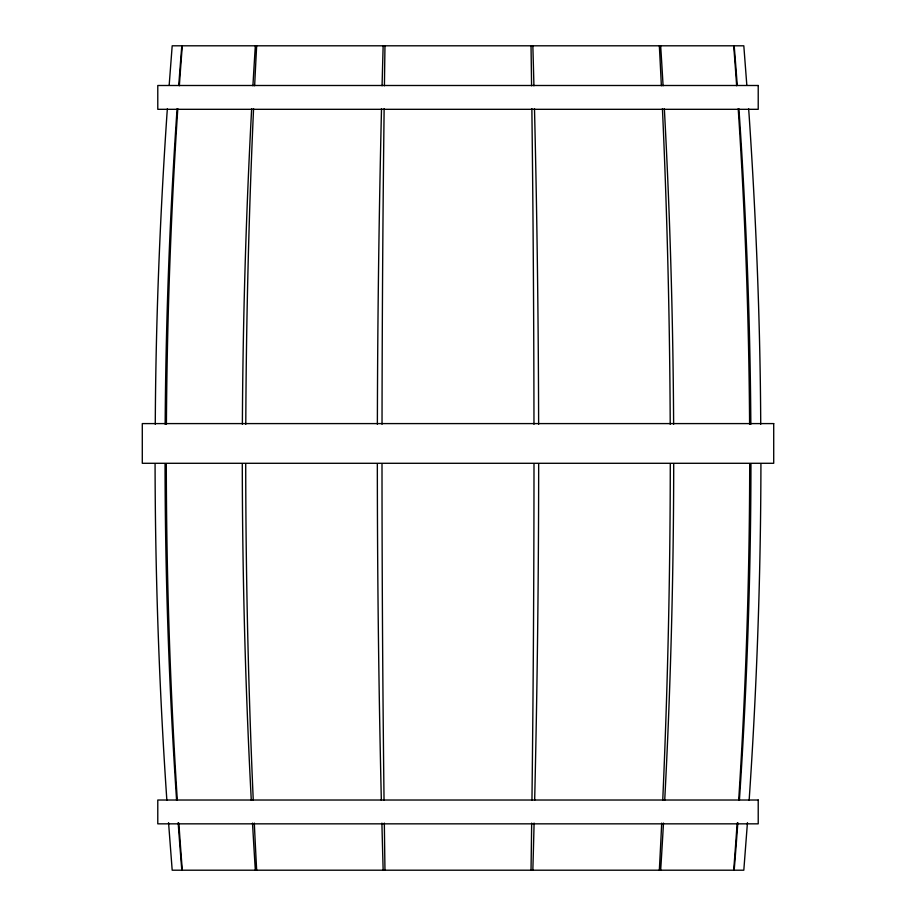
<?xml version="1.0" encoding="UTF-8"?>
<svg xmlns="http://www.w3.org/2000/svg" width="916" height="916" viewBox="0 0 916 916"><rect width="100%" height="100%" fill="white"/><g stroke="black" fill="none" stroke-linecap="round" stroke-linejoin="round"><path stroke-width="1.37" d="M155.273 424.291C155.777 320.886 159.979 217.504 166.952 114.328L167.376 108.729M760.921 463.622C760.772 575.924 756.788 688.225 749.139 800.275M169.197 84.959L172.185 45.8L743.815 45.8L746.803 84.959M747.445 822.648L743.815 870.2L172.185 870.2L168.555 822.648M748.624 108.729L749.048 114.328C756.021 217.504 760.223 320.886 760.727 424.291M166.861 800.275C159.212 688.225 155.228 575.924 155.079 463.622M182.307 870.2A4996.345 4695.038 -90 0 1 178.849 823.095M177.326 800.275A4996.345 4695.038 -90 0 1 166.3 463.622M166.403 424.291A4996.345 4695.038 -90 0 1 177.796 108.615M179.341 85.761A4996.345 4695.038 -90 0 1 182.307 45.8M255.335 870.2A4996.345 3827.426 90 0 1 252.518 823.095M251.282 800.24A4996.345 3827.426 90 0 1 242.293 463.622M242.374 424.291A4996.345 3827.426 90 0 1 251.66 108.615M252.919 85.761A4996.345 3827.426 90 0 1 255.335 45.8M256.663 870.2A4996.345 3211.588 -90 0 1 254.304 823.095M253.263 800.24A4996.345 3211.588 -90 0 1 245.717 463.622M245.786 424.291A4996.345 3211.588 -90 0 1 253.572 108.615M254.637 85.761A4996.345 3211.588 -90 0 1 256.663 45.8M383.151 870.2A4996.345 1708.855 90 0 1 381.903 823.095M381.342 800.24A4996.345 1708.855 90 0 1 377.335 463.622M377.369 424.291A4996.345 1708.855 90 0 1 381.514 108.615M382.075 85.761A4996.345 1708.855 90 0 1 383.151 45.8M181.815 870.2A4996.345 4920.443 90 0 1 178.162 822.66M176.605 800.275A4996.345 4920.443 90 0 1 165.052 463.622M165.155 424.291A4996.345 4920.443 90 0 1 177.086 108.729M178.78 84.948A4996.345 4920.443 90 0 1 181.815 45.8M734.185 45.8A4996.345 4920.443 -90 0 1 737.22 84.948M738.914 108.729A4996.345 4920.443 -90 0 1 750.845 424.291M750.948 463.622A4996.345 4920.443 -90 0 1 739.395 800.275M737.838 822.66A4996.345 4920.443 -90 0 1 734.185 870.2M660.665 45.8A4996.345 3827.426 -90 0 1 663.081 85.761M664.34 108.615A4996.345 3827.426 -90 0 1 673.626 424.291M673.707 463.622A4996.345 3827.426 -90 0 1 664.718 800.24M663.482 823.095A4996.345 3827.426 -90 0 1 660.665 870.2M733.693 45.8A4996.345 4695.038 90 0 1 736.659 85.761M738.204 108.615A4996.345 4695.038 90 0 1 749.597 424.291M749.7 463.622A4996.345 4695.038 90 0 1 738.674 800.275M737.151 823.095A4996.345 4695.038 90 0 1 733.693 870.2M532.849 45.8A4996.345 1708.855 -90 0 1 533.925 85.761M534.486 108.615A4996.345 1708.855 -90 0 1 538.631 424.291M538.665 463.622A4996.345 1708.855 -90 0 1 534.658 800.24M534.097 823.095A4996.345 1708.855 -90 0 1 532.849 870.2M659.337 45.8A4996.345 3211.588 90 0 1 661.363 85.761M662.428 108.615A4996.345 3211.588 90 0 1 670.214 424.291M670.283 463.622A4996.345 3211.588 90 0 1 662.737 800.24M661.696 823.095A4996.345 3211.588 90 0 1 659.337 870.2M384.972 870.2A4996.345 867.612 -90 0 1 384.331 823.095M384.044 800.24A4996.345 867.612 -90 0 1 382.006 463.622M382.029 424.291A4996.345 867.612 -90 0 1 384.136 108.615M384.422 85.761A4996.345 867.612 -90 0 1 384.972 45.8M531.028 45.8A4996.345 867.612 90 0 1 531.578 85.761M531.864 108.615A4996.345 867.612 90 0 1 533.971 424.291M533.994 463.622A4996.345 867.612 90 0 1 531.956 800.24M531.669 823.095A4996.345 867.612 90 0 1 531.028 870.2M758.219 85.497L157.781 85.497L157.781 109.313L758.219 109.313L758.219 85.497M773.711 423.593L142.289 423.593L142.289 463.29L773.711 463.29L773.711 423.593M758.219 800.023L157.781 800.023L157.781 823.839L758.219 823.839L758.219 800.023"/></g></svg>
